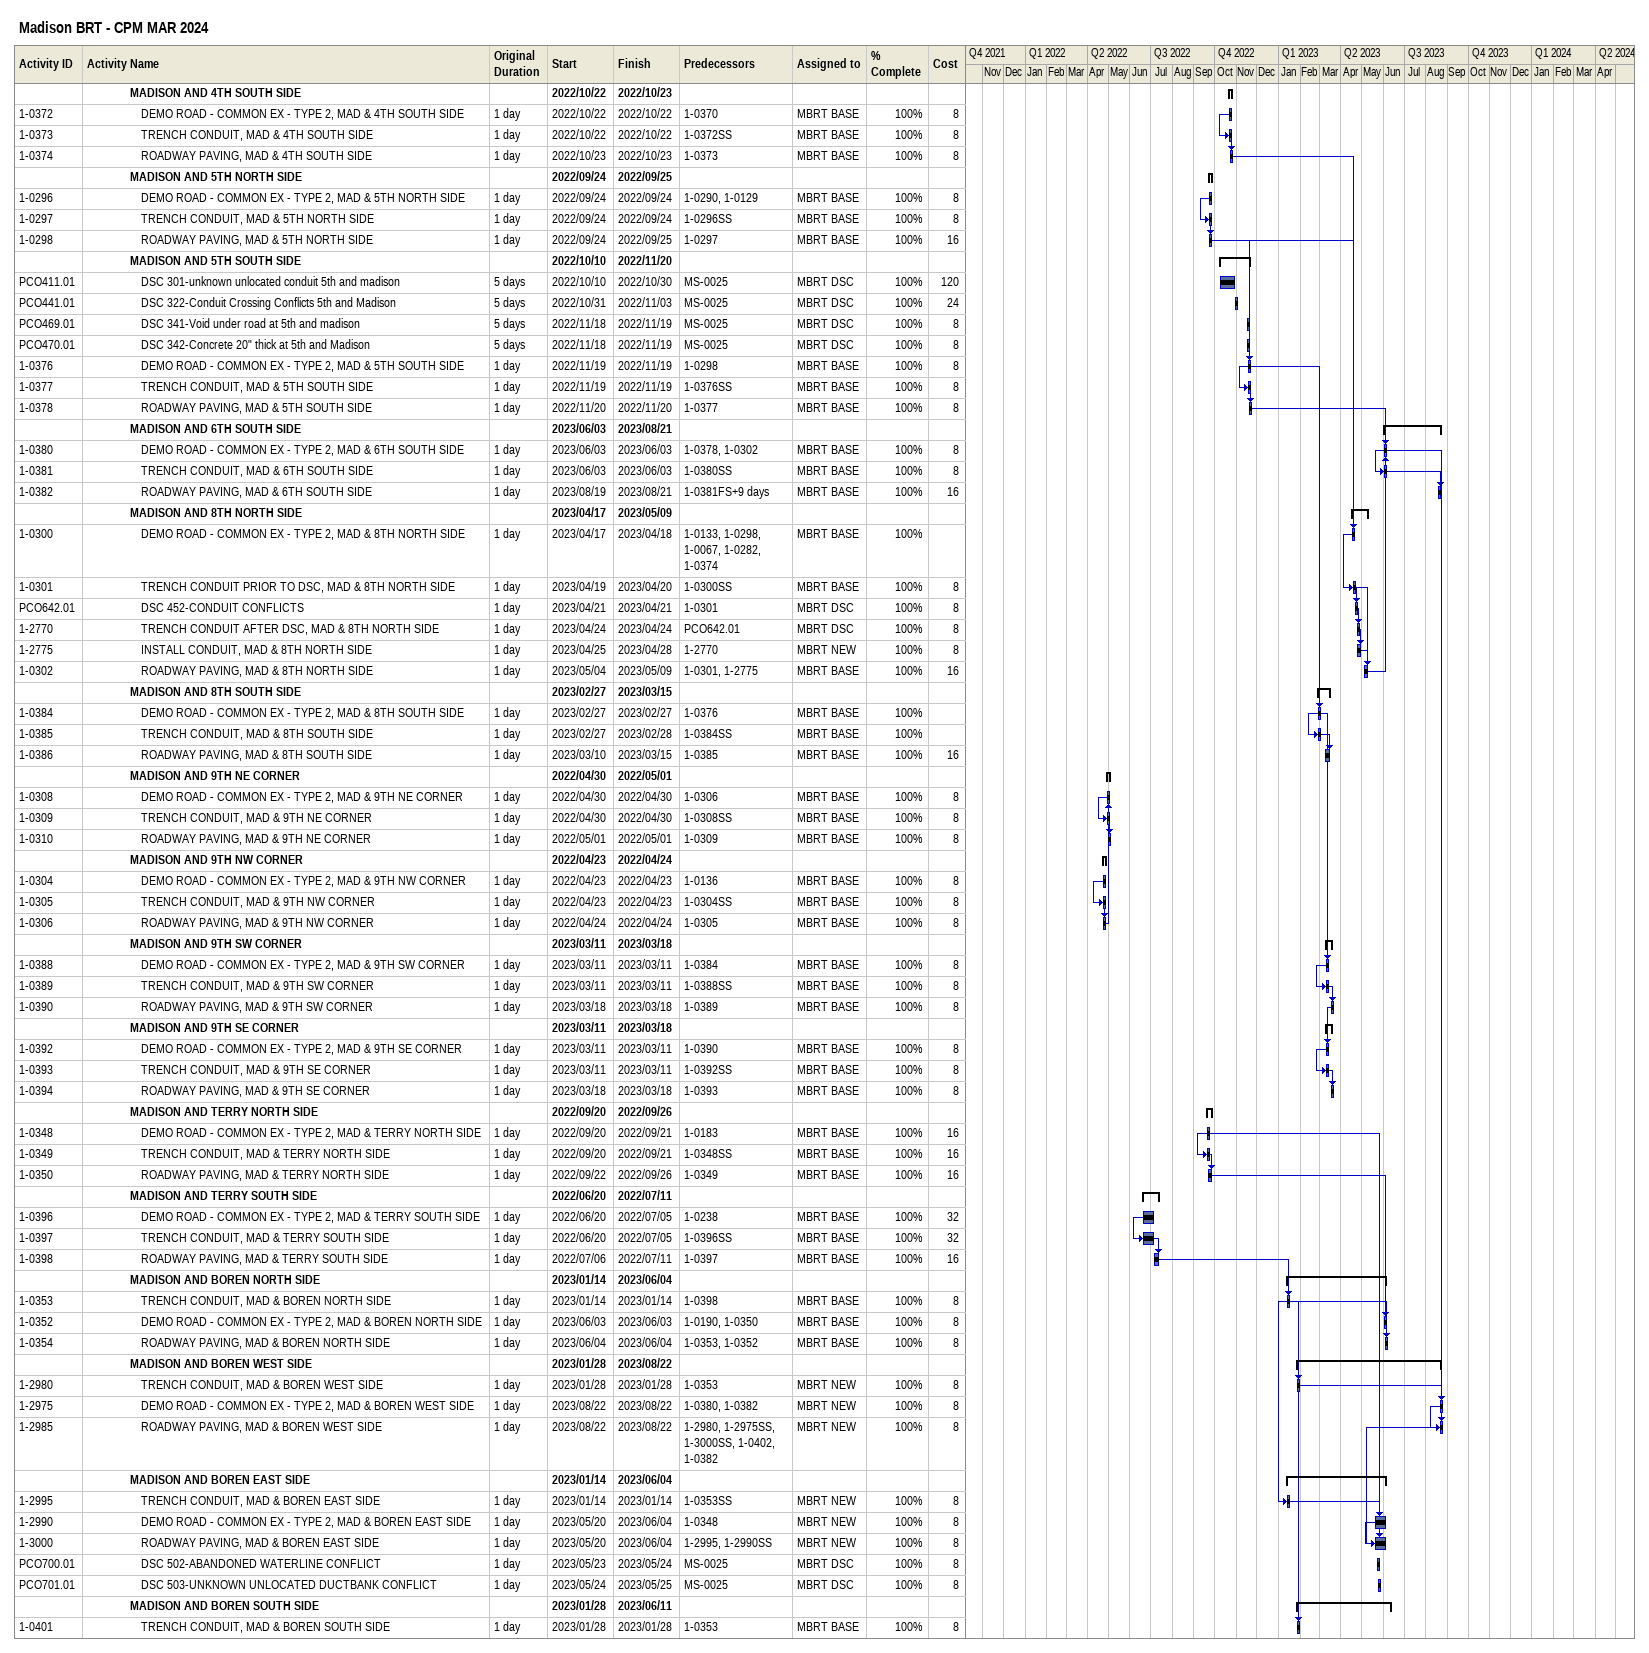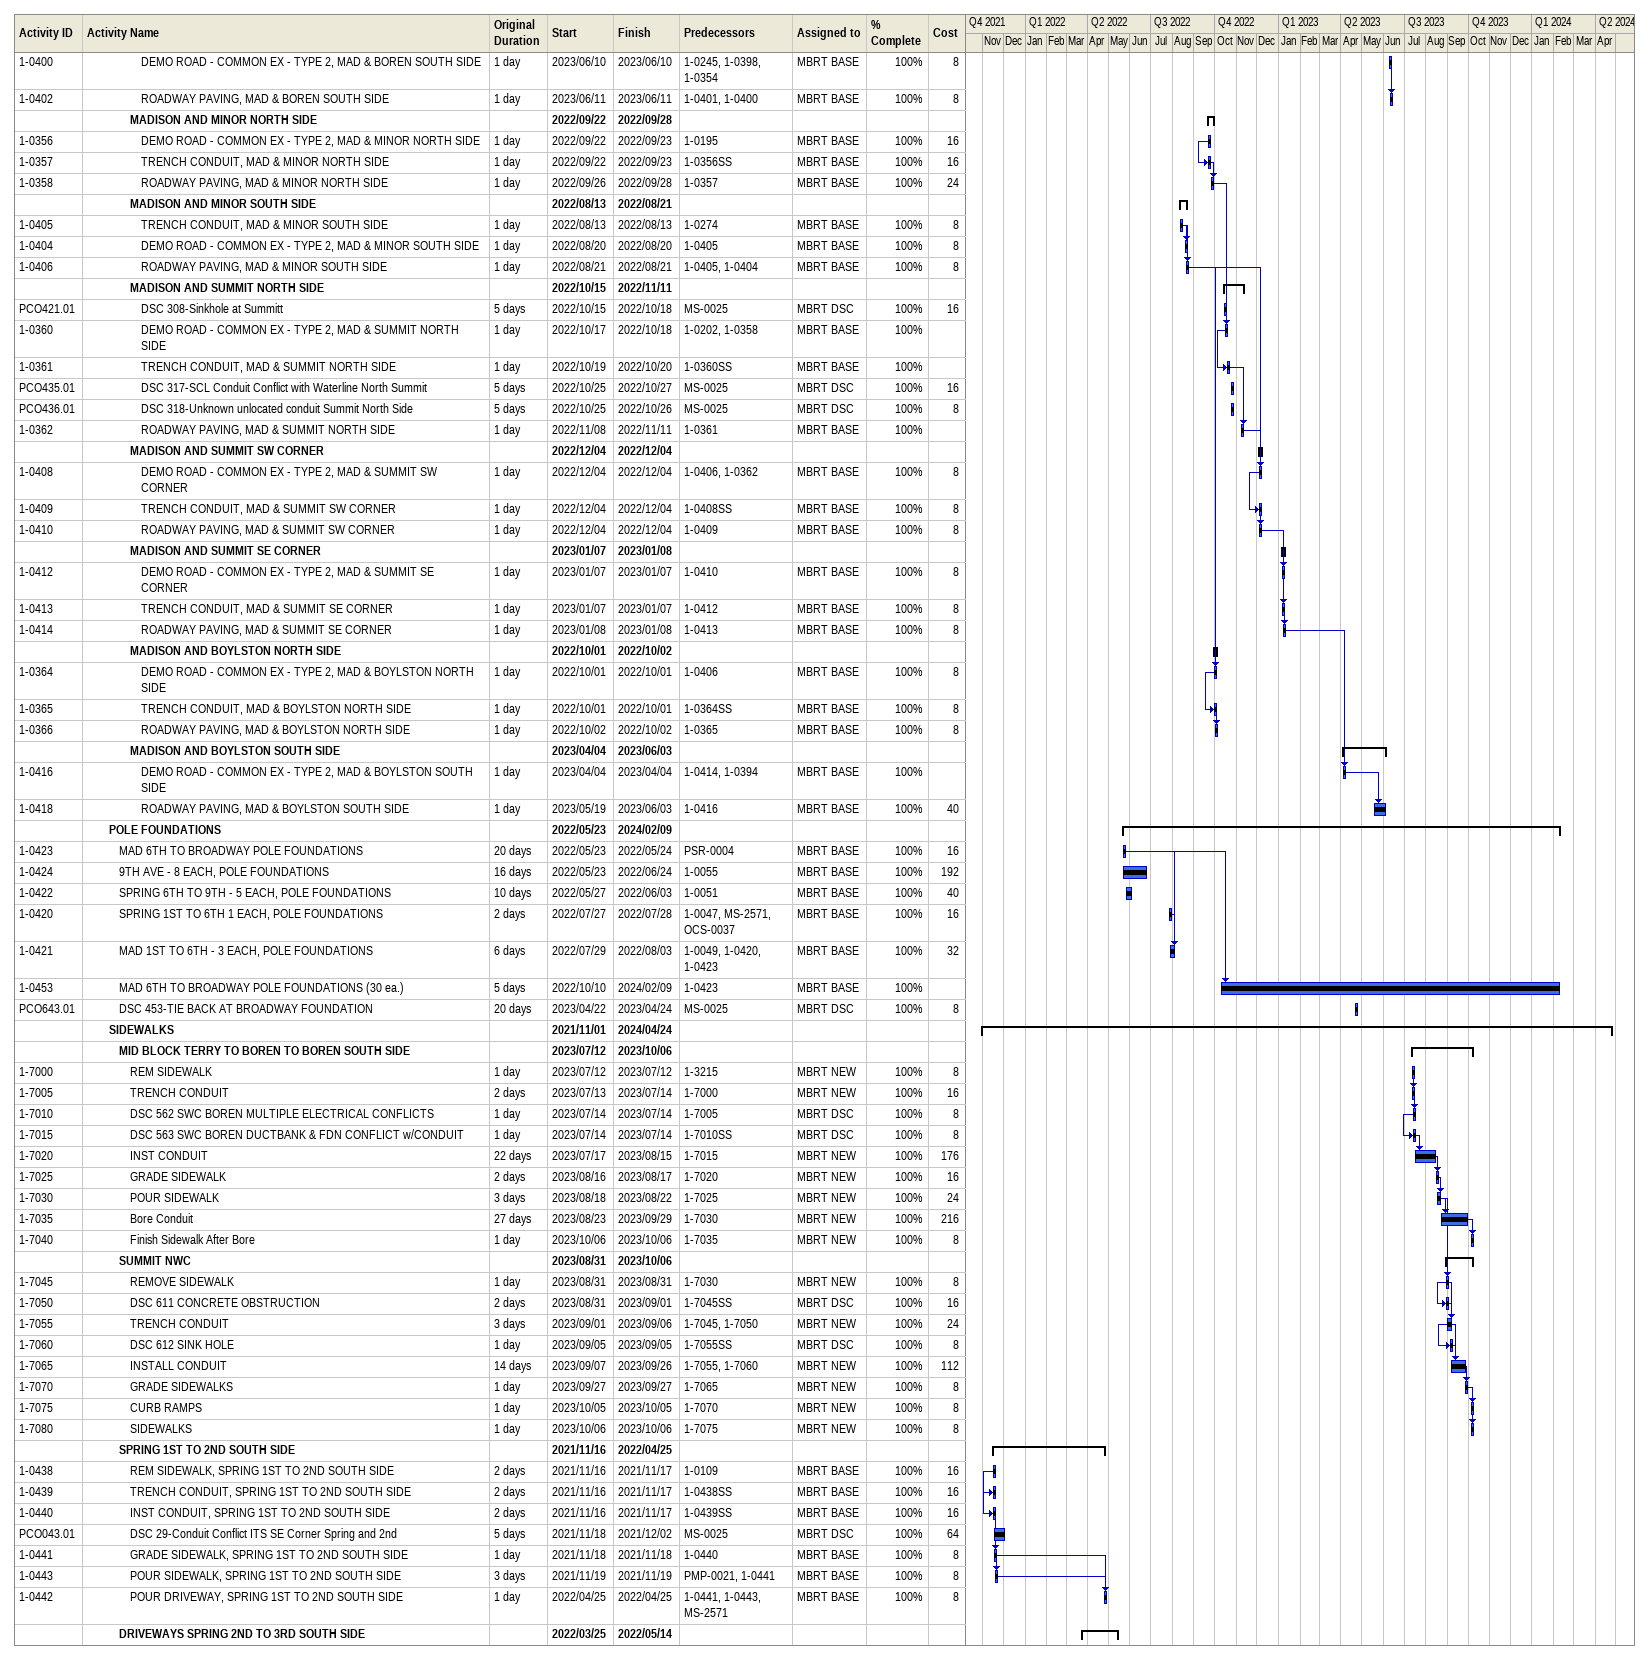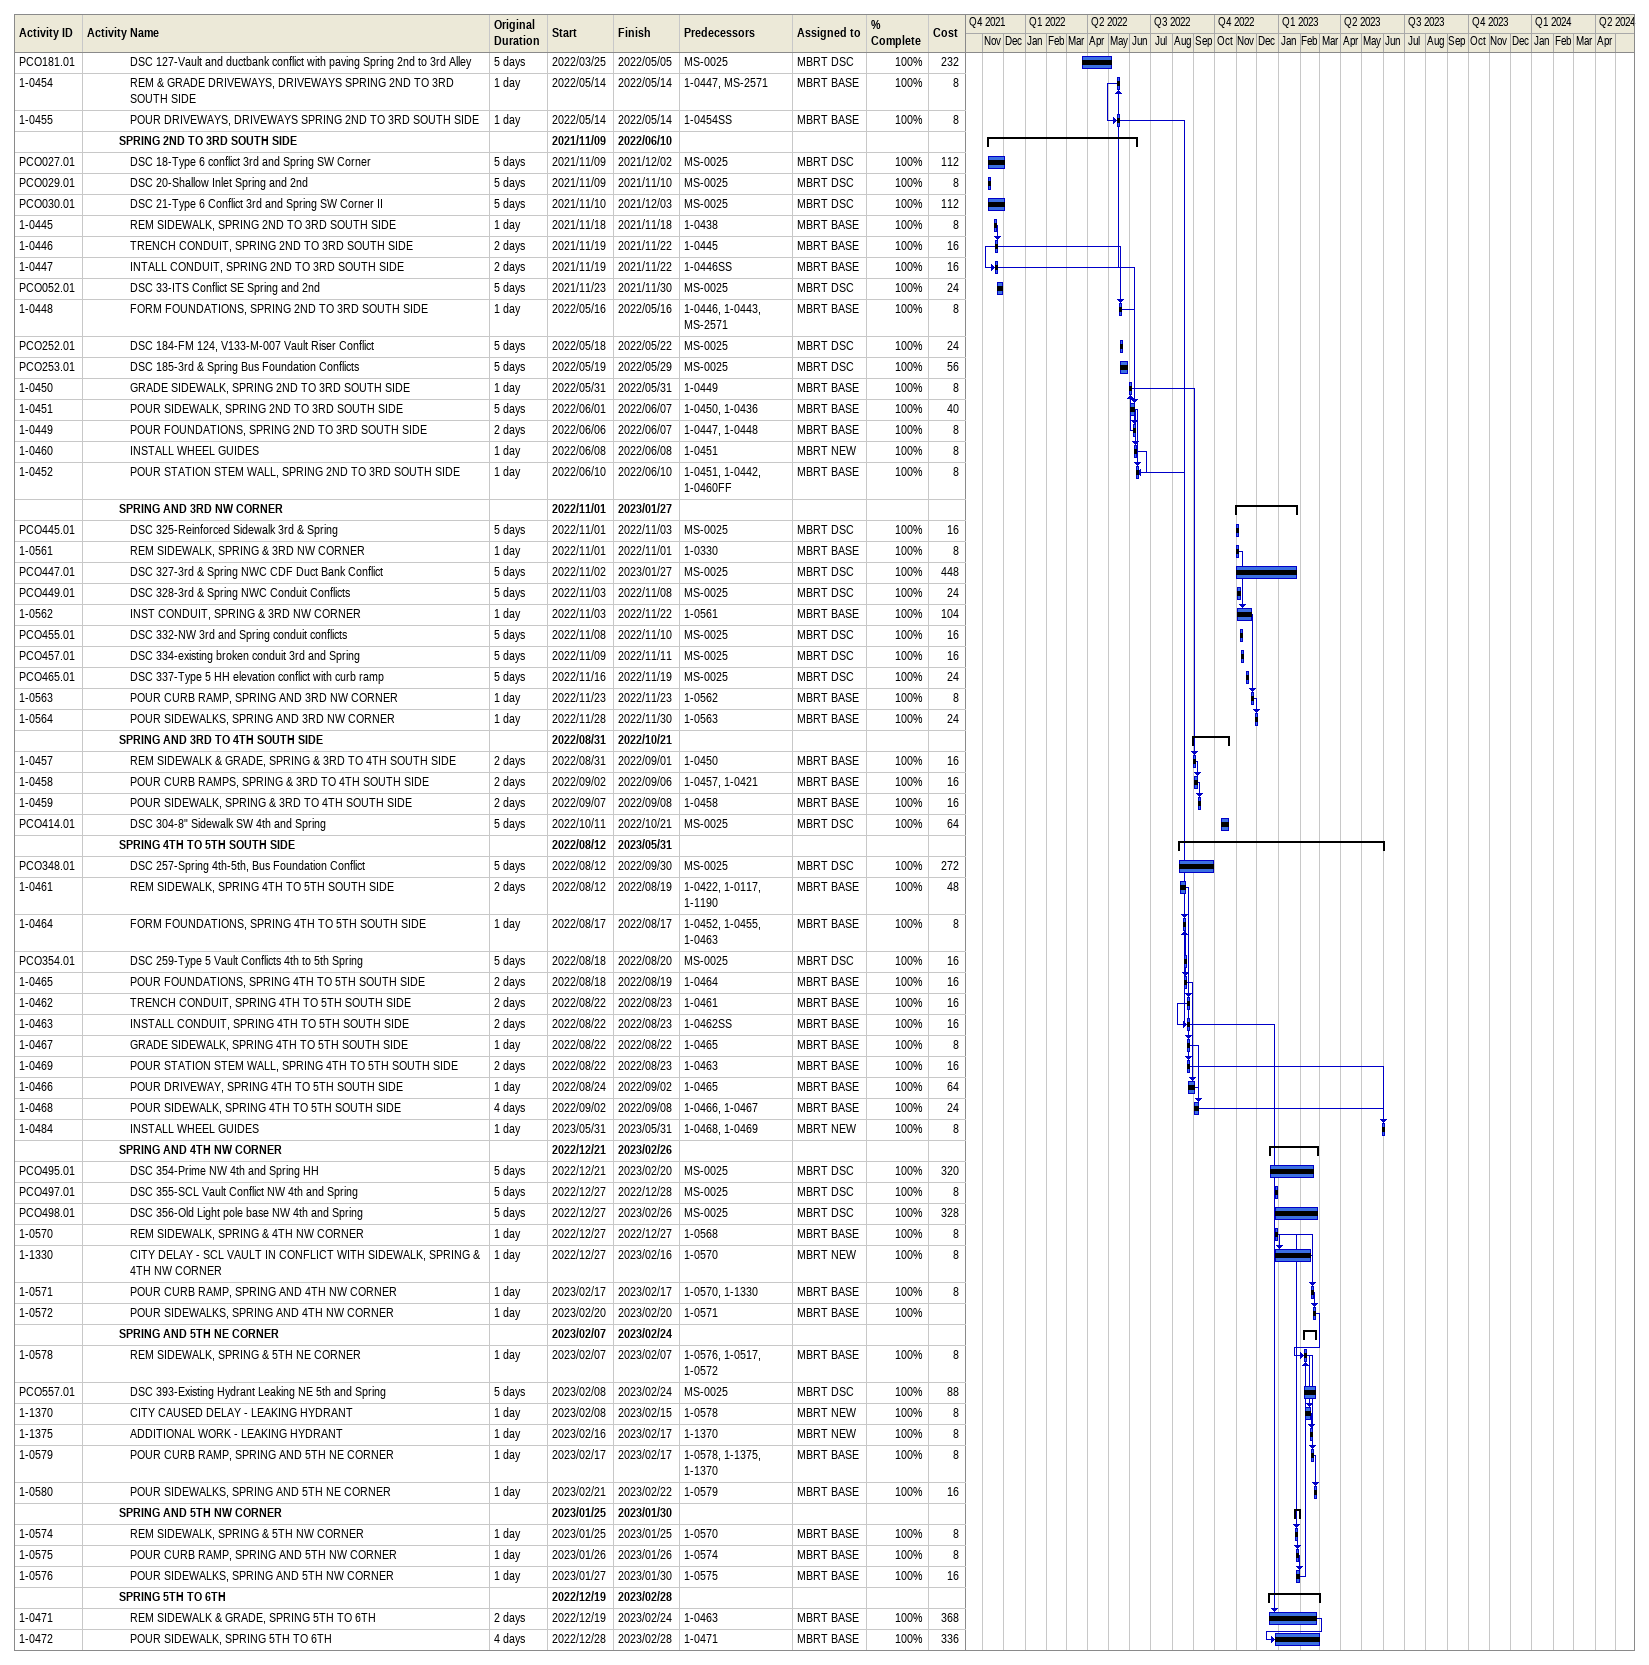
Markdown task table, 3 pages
Madison BRT - CPM MAR 2024

| ID | Level | Task | Original duration | Start | Finish | Predecessors | Resources | % complete | Cost |
|---|---|---|---|---|---|---|---|---|---|
|  | 5 | **MADISON AND 4TH SOUTH SIDE** |  | 2022-10-22 | 2022-10-23 |  |  |  |  |
| 1-0372 | 6 | DEMO ROAD - COMMON EX - TYPE 2, MAD & 4TH SOUTH SIDE | 1d | 2022-10-22 | 2022-10-22 | 1-0370 | MBRT BASE | 100 | 8 |
| 1-0373 | 6 | TRENCH CONDUIT, MAD & 4TH SOUTH SIDE | 1d | 2022-10-22 | 2022-10-22 | 1-0372SS | MBRT BASE | 100 | 8 |
| 1-0374 | 6 | ROADWAY PAVING, MAD & 4TH SOUTH SIDE | 1d | 2022-10-23 | 2022-10-23 | 1-0373 | MBRT BASE | 100 | 8 |
|  | 5 | **MADISON AND 5TH NORTH SIDE** |  | 2022-09-24 | 2022-09-25 |  |  |  |  |
| 1-0296 | 6 | DEMO ROAD - COMMON EX - TYPE 2, MAD & 5TH NORTH SIDE | 1d | 2022-09-24 | 2022-09-24 | 1-0290, 1-0129 | MBRT BASE | 100 | 8 |
| 1-0297 | 6 | TRENCH CONDUIT, MAD & 5TH NORTH SIDE | 1d | 2022-09-24 | 2022-09-24 | 1-0296SS | MBRT BASE | 100 | 8 |
| 1-0298 | 6 | ROADWAY PAVING, MAD & 5TH NORTH SIDE | 1d | 2022-09-24 | 2022-09-25 | 1-0297 | MBRT BASE | 100 | 16 |
|  | 5 | **MADISON AND 5TH SOUTH SIDE** |  | 2022-10-10 | 2022-11-20 |  |  |  |  |
| PCO411.01 | 6 | DSC 301-unknown unlocated conduit 5th and madison | 5d | 2022-10-10 | 2022-10-30 | MS-0025 | MBRT DSC | 100 | 120 |
| PCO441.01 | 6 | DSC 322-Conduit Crossing Conflicts 5th and Madison | 5d | 2022-10-31 | 2022-11-03 | MS-0025 | MBRT DSC | 100 | 24 |
| PCO469.01 | 6 | DSC 341-Void under road at 5th and madison | 5d | 2022-11-18 | 2022-11-19 | MS-0025 | MBRT DSC | 100 | 8 |
| PCO470.01 | 6 | DSC 342-Concrete 20" thick at 5th and Madison | 5d | 2022-11-18 | 2022-11-19 | MS-0025 | MBRT DSC | 100 | 8 |
| 1-0376 | 6 | DEMO ROAD - COMMON EX - TYPE 2, MAD & 5TH SOUTH SIDE | 1d | 2022-11-19 | 2022-11-19 | 1-0298 | MBRT BASE | 100 | 8 |
| 1-0377 | 6 | TRENCH CONDUIT, MAD & 5TH SOUTH SIDE | 1d | 2022-11-19 | 2022-11-19 | 1-0376SS | MBRT BASE | 100 | 8 |
| 1-0378 | 6 | ROADWAY PAVING, MAD & 5TH SOUTH SIDE | 1d | 2022-11-20 | 2022-11-20 | 1-0377 | MBRT BASE | 100 | 8 |
|  | 5 | **MADISON AND 6TH SOUTH SIDE** |  | 2023-06-03 | 2023-08-21 |  |  |  |  |
| 1-0380 | 6 | DEMO ROAD - COMMON EX - TYPE 2, MAD & 6TH SOUTH SIDE | 1d | 2023-06-03 | 2023-06-03 | 1-0378, 1-0302 | MBRT BASE | 100 | 8 |
| 1-0381 | 6 | TRENCH CONDUIT, MAD & 6TH SOUTH SIDE | 1d | 2023-06-03 | 2023-06-03 | 1-0380SS | MBRT BASE | 100 | 8 |
| 1-0382 | 6 | ROADWAY PAVING, MAD & 6TH SOUTH SIDE | 1d | 2023-08-19 | 2023-08-21 | 1-0381FS+9d | MBRT BASE | 100 | 16 |
|  | 5 | **MADISON AND 8TH NORTH SIDE** |  | 2023-04-17 | 2023-05-09 |  |  |  |  |
| 1-0300 | 6 | DEMO ROAD - COMMON EX - TYPE 2, MAD & 8TH NORTH SIDE | 1d | 2023-04-17 | 2023-04-18 | 1-0133, 1-0298, 1-0067, 1-0282, 1-0374 | MBRT BASE | 100 |  |
| 1-0301 | 6 | TRENCH CONDUIT PRIOR TO DSC, MAD & 8TH NORTH SIDE | 1d | 2023-04-19 | 2023-04-20 | 1-0300SS | MBRT BASE | 100 | 8 |
| PCO642.01 | 6 | DSC 452-CONDUIT CONFLICTS | 1d | 2023-04-21 | 2023-04-21 | 1-0301 | MBRT DSC | 100 | 8 |
| 1-2770 | 6 | TRENCH CONDUIT AFTER DSC, MAD & 8TH NORTH SIDE | 1d | 2023-04-24 | 2023-04-24 | PCO642.01 | MBRT DSC | 100 | 8 |
| 1-2775 | 6 | INSTALL CONDUIT, MAD & 8TH NORTH SIDE | 1d | 2023-04-25 | 2023-04-28 | 1-2770 | MBRT NEW | 100 | 8 |
| 1-0302 | 6 | ROADWAY PAVING, MAD & 8TH NORTH SIDE | 1d | 2023-05-04 | 2023-05-09 | 1-0301, 1-2775 | MBRT BASE | 100 | 16 |
|  | 5 | **MADISON AND 8TH SOUTH SIDE** |  | 2023-02-27 | 2023-03-15 |  |  |  |  |
| 1-0384 | 6 | DEMO ROAD - COMMON EX - TYPE 2, MAD & 8TH SOUTH SIDE | 1d | 2023-02-27 | 2023-02-27 | 1-0376 | MBRT BASE | 100 |  |
| 1-0385 | 6 | TRENCH CONDUIT, MAD & 8TH SOUTH SIDE | 1d | 2023-02-27 | 2023-02-28 | 1-0384SS | MBRT BASE | 100 |  |
| 1-0386 | 6 | ROADWAY PAVING, MAD & 8TH SOUTH SIDE | 1d | 2023-03-10 | 2023-03-15 | 1-0385 | MBRT BASE | 100 | 16 |
|  | 5 | **MADISON AND 9TH NE CORNER** |  | 2022-04-30 | 2022-05-01 |  |  |  |  |
| 1-0308 | 6 | DEMO ROAD - COMMON EX - TYPE 2, MAD & 9TH NE CORNER | 1d | 2022-04-30 | 2022-04-30 | 1-0306 | MBRT BASE | 100 | 8 |
| 1-0309 | 6 | TRENCH CONDUIT, MAD & 9TH NE CORNER | 1d | 2022-04-30 | 2022-04-30 | 1-0308SS | MBRT BASE | 100 | 8 |
| 1-0310 | 6 | ROADWAY PAVING, MAD & 9TH NE CORNER | 1d | 2022-05-01 | 2022-05-01 | 1-0309 | MBRT BASE | 100 | 8 |
|  | 5 | **MADISON AND 9TH NW CORNER** |  | 2022-04-23 | 2022-04-24 |  |  |  |  |
| 1-0304 | 6 | DEMO ROAD - COMMON EX - TYPE 2, MAD & 9TH NW CORNER | 1d | 2022-04-23 | 2022-04-23 | 1-0136 | MBRT BASE | 100 | 8 |
| 1-0305 | 6 | TRENCH CONDUIT, MAD & 9TH NW CORNER | 1d | 2022-04-23 | 2022-04-23 | 1-0304SS | MBRT BASE | 100 | 8 |
| 1-0306 | 6 | ROADWAY PAVING, MAD & 9TH NW CORNER | 1d | 2022-04-24 | 2022-04-24 | 1-0305 | MBRT BASE | 100 | 8 |
|  | 5 | **MADISON AND 9TH SW CORNER** |  | 2023-03-11 | 2023-03-18 |  |  |  |  |
| 1-0388 | 6 | DEMO ROAD - COMMON EX - TYPE 2, MAD & 9TH SW CORNER | 1d | 2023-03-11 | 2023-03-11 | 1-0384 | MBRT BASE | 100 | 8 |
| 1-0389 | 6 | TRENCH CONDUIT, MAD & 9TH SW CORNER | 1d | 2023-03-11 | 2023-03-11 | 1-0388SS | MBRT BASE | 100 | 8 |
| 1-0390 | 6 | ROADWAY PAVING, MAD & 9TH SW CORNER | 1d | 2023-03-18 | 2023-03-18 | 1-0389 | MBRT BASE | 100 | 8 |
|  | 5 | **MADISON AND 9TH SE CORNER** |  | 2023-03-11 | 2023-03-18 |  |  |  |  |
| 1-0392 | 6 | DEMO ROAD - COMMON EX - TYPE 2, MAD & 9TH SE CORNER | 1d | 2023-03-11 | 2023-03-11 | 1-0390 | MBRT BASE | 100 | 8 |
| 1-0393 | 6 | TRENCH CONDUIT, MAD & 9TH SE CORNER | 1d | 2023-03-11 | 2023-03-11 | 1-0392SS | MBRT BASE | 100 | 8 |
| 1-0394 | 6 | ROADWAY PAVING, MAD & 9TH SE CORNER | 1d | 2023-03-18 | 2023-03-18 | 1-0393 | MBRT BASE | 100 | 8 |
|  | 5 | **MADISON AND TERRY NORTH SIDE** |  | 2022-09-20 | 2022-09-26 |  |  |  |  |
| 1-0348 | 6 | DEMO ROAD - COMMON EX - TYPE 2, MAD & TERRY NORTH SIDE | 1d | 2022-09-20 | 2022-09-21 | 1-0183 | MBRT BASE | 100 | 16 |
| 1-0349 | 6 | TRENCH CONDUIT, MAD & TERRY NORTH SIDE | 1d | 2022-09-20 | 2022-09-21 | 1-0348SS | MBRT BASE | 100 | 16 |
| 1-0350 | 6 | ROADWAY PAVING, MAD & TERRY NORTH SIDE | 1d | 2022-09-22 | 2022-09-26 | 1-0349 | MBRT BASE | 100 | 16 |
|  | 5 | **MADISON AND TERRY SOUTH SIDE** |  | 2022-06-20 | 2022-07-11 |  |  |  |  |
| 1-0396 | 6 | DEMO ROAD - COMMON EX - TYPE 2, MAD & TERRY SOUTH SIDE | 1d | 2022-06-20 | 2022-07-05 | 1-0238 | MBRT BASE | 100 | 32 |
| 1-0397 | 6 | TRENCH CONDUIT, MAD & TERRY SOUTH SIDE | 1d | 2022-06-20 | 2022-07-05 | 1-0396SS | MBRT BASE | 100 | 32 |
| 1-0398 | 6 | ROADWAY PAVING, MAD & TERRY SOUTH SIDE | 1d | 2022-07-06 | 2022-07-11 | 1-0397 | MBRT BASE | 100 | 16 |
|  | 5 | **MADISON AND BOREN NORTH SIDE** |  | 2023-01-14 | 2023-06-04 |  |  |  |  |
| 1-0353 | 6 | TRENCH CONDUIT, MAD & BOREN NORTH SIDE | 1d | 2023-01-14 | 2023-01-14 | 1-0398 | MBRT BASE | 100 | 8 |
| 1-0352 | 6 | DEMO ROAD - COMMON EX - TYPE 2, MAD & BOREN NORTH SIDE | 1d | 2023-06-03 | 2023-06-03 | 1-0190, 1-0350 | MBRT BASE | 100 | 8 |
| 1-0354 | 6 | ROADWAY PAVING, MAD & BOREN NORTH SIDE | 1d | 2023-06-04 | 2023-06-04 | 1-0353, 1-0352 | MBRT BASE | 100 | 8 |
|  | 5 | **MADISON AND BOREN WEST SIDE** |  | 2023-01-28 | 2023-08-22 |  |  |  |  |
| 1-2980 | 6 | TRENCH CONDUIT, MAD & BOREN WEST SIDE | 1d | 2023-01-28 | 2023-01-28 | 1-0353 | MBRT NEW | 100 | 8 |
| 1-2975 | 6 | DEMO ROAD - COMMON EX - TYPE 2, MAD & BOREN WEST SIDE | 1d | 2023-08-22 | 2023-08-22 | 1-0380, 1-0382 | MBRT NEW | 100 | 8 |
| 1-2985 | 6 | ROADWAY PAVING, MAD & BOREN WEST SIDE | 1d | 2023-08-22 | 2023-08-22 | 1-2980, 1-2975SS, 1-3000SS, 1-0402, 1-0382 | MBRT NEW | 100 | 8 |
|  | 5 | **MADISON AND BOREN EAST SIDE** |  | 2023-01-14 | 2023-06-04 |  |  |  |  |
| 1-2995 | 6 | TRENCH CONDUIT, MAD & BOREN EAST SIDE | 1d | 2023-01-14 | 2023-01-14 | 1-0353SS | MBRT NEW | 100 | 8 |
| 1-2990 | 6 | DEMO ROAD - COMMON EX - TYPE 2, MAD & BOREN EAST SIDE | 1d | 2023-05-20 | 2023-06-04 | 1-0348 | MBRT NEW | 100 | 8 |
| 1-3000 | 6 | ROADWAY PAVING, MAD & BOREN EAST SIDE | 1d | 2023-05-20 | 2023-06-04 | 1-2995, 1-2990SS | MBRT NEW | 100 | 8 |
| PCO700.01 | 6 | DSC 502-ABANDONED WATERLINE CONFLICT | 1d | 2023-05-23 | 2023-05-24 | MS-0025 | MBRT DSC | 100 | 8 |
| PCO701.01 | 6 | DSC 503-UNKNOWN UNLOCATED DUCTBANK CONFLICT | 1d | 2023-05-24 | 2023-05-25 | MS-0025 | MBRT DSC | 100 | 8 |
|  | 5 | **MADISON AND BOREN SOUTH SIDE** |  | 2023-01-28 | 2023-06-11 |  |  |  |  |
| 1-0401 | 6 | TRENCH CONDUIT, MAD & BOREN SOUTH SIDE | 1d | 2023-01-28 | 2023-01-28 | 1-0353 | MBRT BASE | 100 | 8 |
| 1-0400 | 6 | DEMO ROAD - COMMON EX - TYPE 2, MAD & BOREN SOUTH SIDE | 1d | 2023-06-10 | 2023-06-10 | 1-0245, 1-0398, 1-0354 | MBRT BASE | 100 | 8 |
| 1-0402 | 6 | ROADWAY PAVING, MAD & BOREN SOUTH SIDE | 1d | 2023-06-11 | 2023-06-11 | 1-0401, 1-0400 | MBRT BASE | 100 | 8 |
|  | 5 | **MADISON AND MINOR NORTH SIDE** |  | 2022-09-22 | 2022-09-28 |  |  |  |  |
| 1-0356 | 6 | DEMO ROAD - COMMON EX - TYPE 2, MAD & MINOR NORTH SIDE | 1d | 2022-09-22 | 2022-09-23 | 1-0195 | MBRT BASE | 100 | 16 |
| 1-0357 | 6 | TRENCH CONDUIT, MAD & MINOR NORTH SIDE | 1d | 2022-09-22 | 2022-09-23 | 1-0356SS | MBRT BASE | 100 | 16 |
| 1-0358 | 6 | ROADWAY PAVING, MAD & MINOR NORTH SIDE | 1d | 2022-09-26 | 2022-09-28 | 1-0357 | MBRT BASE | 100 | 24 |
|  | 5 | **MADISON AND MINOR SOUTH SIDE** |  | 2022-08-13 | 2022-08-21 |  |  |  |  |
| 1-0405 | 6 | TRENCH CONDUIT, MAD & MINOR SOUTH SIDE | 1d | 2022-08-13 | 2022-08-13 | 1-0274 | MBRT BASE | 100 | 8 |
| 1-0404 | 6 | DEMO ROAD - COMMON EX - TYPE 2, MAD & MINOR SOUTH SIDE | 1d | 2022-08-20 | 2022-08-20 | 1-0405 | MBRT BASE | 100 | 8 |
| 1-0406 | 6 | ROADWAY PAVING, MAD & MINOR SOUTH SIDE | 1d | 2022-08-21 | 2022-08-21 | 1-0405, 1-0404 | MBRT BASE | 100 | 8 |
|  | 5 | **MADISON AND SUMMIT NORTH SIDE** |  | 2022-10-15 | 2022-11-11 |  |  |  |  |
| PCO421.01 | 6 | DSC 308-Sinkhole at Summitt | 5d | 2022-10-15 | 2022-10-18 | MS-0025 | MBRT DSC | 100 | 16 |
| 1-0360 | 6 | DEMO ROAD - COMMON EX - TYPE 2, MAD & SUMMIT NORTH SIDE | 1d | 2022-10-17 | 2022-10-18 | 1-0202, 1-0358 | MBRT BASE | 100 |  |
| 1-0361 | 6 | TRENCH CONDUIT, MAD & SUMMIT NORTH SIDE | 1d | 2022-10-19 | 2022-10-20 | 1-0360SS | MBRT BASE | 100 |  |
| PCO435.01 | 6 | DSC 317-SCL Conduit Conflict with Waterline North Summit | 5d | 2022-10-25 | 2022-10-27 | MS-0025 | MBRT DSC | 100 | 16 |
| PCO436.01 | 6 | DSC 318-Unknown unlocated conduit Summit North Side | 5d | 2022-10-25 | 2022-10-26 | MS-0025 | MBRT DSC | 100 | 8 |
| 1-0362 | 6 | ROADWAY PAVING, MAD & SUMMIT NORTH SIDE | 1d | 2022-11-08 | 2022-11-11 | 1-0361 | MBRT BASE | 100 |  |
|  | 5 | **MADISON AND SUMMIT SW CORNER** |  | 2022-12-04 | 2022-12-04 |  |  |  |  |
| 1-0408 | 6 | DEMO ROAD - COMMON EX - TYPE 2, MAD & SUMMIT SW CORNER | 1d | 2022-12-04 | 2022-12-04 | 1-0406, 1-0362 | MBRT BASE | 100 | 8 |
| 1-0409 | 6 | TRENCH CONDUIT, MAD & SUMMIT SW CORNER | 1d | 2022-12-04 | 2022-12-04 | 1-0408SS | MBRT BASE | 100 | 8 |
| 1-0410 | 6 | ROADWAY PAVING, MAD & SUMMIT SW CORNER | 1d | 2022-12-04 | 2022-12-04 | 1-0409 | MBRT BASE | 100 | 8 |
|  | 5 | **MADISON AND SUMMIT SE CORNER** |  | 2023-01-07 | 2023-01-08 |  |  |  |  |
| 1-0412 | 6 | DEMO ROAD - COMMON EX - TYPE 2, MAD & SUMMIT SE CORNER | 1d | 2023-01-07 | 2023-01-07 | 1-0410 | MBRT BASE | 100 | 8 |
| 1-0413 | 6 | TRENCH CONDUIT, MAD & SUMMIT SE CORNER | 1d | 2023-01-07 | 2023-01-07 | 1-0412 | MBRT BASE | 100 | 8 |
| 1-0414 | 6 | ROADWAY PAVING, MAD & SUMMIT SE CORNER | 1d | 2023-01-08 | 2023-01-08 | 1-0413 | MBRT BASE | 100 | 8 |
|  | 5 | **MADISON AND BOYLSTON NORTH SIDE** |  | 2022-10-01 | 2022-10-02 |  |  |  |  |
| 1-0364 | 6 | DEMO ROAD - COMMON EX - TYPE 2, MAD & BOYLSTON NORTH SIDE | 1d | 2022-10-01 | 2022-10-01 | 1-0406 | MBRT BASE | 100 | 8 |
| 1-0365 | 6 | TRENCH CONDUIT, MAD & BOYLSTON NORTH SIDE | 1d | 2022-10-01 | 2022-10-01 | 1-0364SS | MBRT BASE | 100 | 8 |
| 1-0366 | 6 | ROADWAY PAVING, MAD & BOYLSTON NORTH SIDE | 1d | 2022-10-02 | 2022-10-02 | 1-0365 | MBRT BASE | 100 | 8 |
|  | 5 | **MADISON AND BOYLSTON SOUTH SIDE** |  | 2023-04-04 | 2023-06-03 |  |  |  |  |
| 1-0416 | 6 | DEMO ROAD - COMMON EX - TYPE 2, MAD & BOYLSTON SOUTH SIDE | 1d | 2023-04-04 | 2023-04-04 | 1-0414, 1-0394 | MBRT BASE | 100 |  |
| 1-0418 | 6 | ROADWAY PAVING, MAD & BOYLSTON SOUTH SIDE | 1d | 2023-05-19 | 2023-06-03 | 1-0416 | MBRT BASE | 100 | 40 |
|  | 3 | **POLE FOUNDATIONS** |  | 2022-05-23 | 2024-02-09 |  |  |  |  |
| 1-0423 | 4 | MAD 6TH TO BROADWAY POLE FOUNDATIONS | 20d | 2022-05-23 | 2022-05-24 | PSR-0004 | MBRT BASE | 100 | 16 |
| 1-0424 | 4 | 9TH AVE - 8 EACH, POLE FOUNDATIONS | 16d | 2022-05-23 | 2022-06-24 | 1-0055 | MBRT BASE | 100 | 192 |
| 1-0422 | 4 | SPRING 6TH TO 9TH - 5 EACH, POLE FOUNDATIONS | 10d | 2022-05-27 | 2022-06-03 | 1-0051 | MBRT BASE | 100 | 40 |
| 1-0420 | 4 | SPRING 1ST TO 6TH 1 EACH, POLE FOUNDATIONS | 2d | 2022-07-27 | 2022-07-28 | 1-0047, MS-2571, OCS-0037 | MBRT BASE | 100 | 16 |
| 1-0421 | 4 | MAD 1ST TO 6TH - 3 EACH, POLE FOUNDATIONS | 6d | 2022-07-29 | 2022-08-03 | 1-0049, 1-0420, 1-0423 | MBRT BASE | 100 | 32 |
| 1-0453 | 4 | MAD 6TH TO BROADWAY POLE FOUNDATIONS (30 ea.) | 5d | 2022-10-10 | 2024-02-09 | 1-0423 | MBRT BASE | 100 |  |
| PCO643.01 | 4 | DSC 453-TIE BACK AT BROADWAY FOUNDATION | 20d | 2023-04-22 | 2023-04-24 | MS-0025 | MBRT DSC | 100 | 8 |
|  | 3 | **SIDEWALKS** |  | 2021-11-01 | 2024-04-24 |  |  |  |  |
|  | 4 | **MID BLOCK TERRY TO BOREN TO BOREN SOUTH SIDE** |  | 2023-07-12 | 2023-10-06 |  |  |  |  |
| 1-7000 | 5 | REM SIDEWALK | 1d | 2023-07-12 | 2023-07-12 | 1-3215 | MBRT NEW | 100 | 8 |
| 1-7005 | 5 | TRENCH CONDUIT | 2d | 2023-07-13 | 2023-07-14 | 1-7000 | MBRT NEW | 100 | 16 |
| 1-7010 | 5 | DSC 562 SWC BOREN MULTIPLE ELECTRICAL CONFLICTS | 1d | 2023-07-14 | 2023-07-14 | 1-7005 | MBRT DSC | 100 | 8 |
| 1-7015 | 5 | DSC 563 SWC BOREN DUCTBANK & FDN CONFLICT w/CONDUIT | 1d | 2023-07-14 | 2023-07-14 | 1-7010SS | MBRT DSC | 100 | 8 |
| 1-7020 | 5 | INST CONDUIT | 22d | 2023-07-17 | 2023-08-15 | 1-7015 | MBRT NEW | 100 | 176 |
| 1-7025 | 5 | GRADE SIDEWALK | 2d | 2023-08-16 | 2023-08-17 | 1-7020 | MBRT NEW | 100 | 16 |
| 1-7030 | 5 | POUR SIDEWALK | 3d | 2023-08-18 | 2023-08-22 | 1-7025 | MBRT NEW | 100 | 24 |
| 1-7035 | 5 | Bore Conduit | 27d | 2023-08-23 | 2023-09-29 | 1-7030 | MBRT NEW | 100 | 216 |
| 1-7040 | 5 | Finish Sidewalk After Bore | 1d | 2023-10-06 | 2023-10-06 | 1-7035 | MBRT NEW | 100 | 8 |
|  | 4 | **SUMMIT NWC** |  | 2023-08-31 | 2023-10-06 |  |  |  |  |
| 1-7045 | 5 | REMOVE SIDEWALK | 1d | 2023-08-31 | 2023-08-31 | 1-7030 | MBRT NEW | 100 | 8 |
| 1-7050 | 5 | DSC 611 CONCRETE OBSTRUCTION | 2d | 2023-08-31 | 2023-09-01 | 1-7045SS | MBRT DSC | 100 | 16 |
| 1-7055 | 5 | TRENCH CONDUIT | 3d | 2023-09-01 | 2023-09-06 | 1-7045, 1-7050 | MBRT NEW | 100 | 24 |
| 1-7060 | 5 | DSC 612 SINK HOLE | 1d | 2023-09-05 | 2023-09-05 | 1-7055SS | MBRT DSC | 100 | 8 |
| 1-7065 | 5 | INSTALL CONDUIT | 14d | 2023-09-07 | 2023-09-26 | 1-7055, 1-7060 | MBRT NEW | 100 | 112 |
| 1-7070 | 5 | GRADE SIDEWALKS | 1d | 2023-09-27 | 2023-09-27 | 1-7065 | MBRT NEW | 100 | 8 |
| 1-7075 | 5 | CURB RAMPS | 1d | 2023-10-05 | 2023-10-05 | 1-7070 | MBRT NEW | 100 | 8 |
| 1-7080 | 5 | SIDEWALKS | 1d | 2023-10-06 | 2023-10-06 | 1-7075 | MBRT NEW | 100 | 8 |
|  | 4 | **SPRING 1ST TO 2ND SOUTH SIDE** |  | 2021-11-16 | 2022-04-25 |  |  |  |  |
| 1-0438 | 5 | REM SIDEWALK, SPRING 1ST TO 2ND SOUTH SIDE | 2d | 2021-11-16 | 2021-11-17 | 1-0109 | MBRT BASE | 100 | 16 |
| 1-0439 | 5 | TRENCH CONDUIT, SPRING 1ST TO 2ND SOUTH SIDE | 2d | 2021-11-16 | 2021-11-17 | 1-0438SS | MBRT BASE | 100 | 16 |
| 1-0440 | 5 | INST CONDUIT, SPRING 1ST TO 2ND SOUTH SIDE | 2d | 2021-11-16 | 2021-11-17 | 1-0439SS | MBRT BASE | 100 | 16 |
| PCO043.01 | 5 | DSC 29-Conduit Conflict ITS SE Corner Spring and 2nd | 5d | 2021-11-18 | 2021-12-02 | MS-0025 | MBRT DSC | 100 | 64 |
| 1-0441 | 5 | GRADE SIDEWALK, SPRING 1ST TO 2ND SOUTH SIDE | 1d | 2021-11-18 | 2021-11-18 | 1-0440 | MBRT BASE | 100 | 8 |
| 1-0443 | 5 | POUR SIDEWALK, SPRING 1ST TO 2ND SOUTH SIDE | 3d | 2021-11-19 | 2021-11-19 | PMP-0021, 1-0441 | MBRT BASE | 100 | 8 |
| 1-0442 | 5 | POUR DRIVEWAY, SPRING 1ST TO 2ND SOUTH SIDE | 1d | 2022-04-25 | 2022-04-25 | 1-0441, 1-0443, MS-2571 | MBRT BASE | 100 | 8 |
|  | 4 | **DRIVEWAYS SPRING 2ND TO 3RD SOUTH SIDE** |  | 2022-03-25 | 2022-05-14 |  |  |  |  |
| PCO181.01 | 5 | DSC 127-Vault and ductbank conflict with paving Spring 2nd to 3rd Alley | 5d | 2022-03-25 | 2022-05-05 | MS-0025 | MBRT DSC | 100 | 232 |
| 1-0454 | 5 | REM & GRADE DRIVEWAYS, DRIVEWAYS SPRING 2ND TO 3RD SOUTH SIDE | 1d | 2022-05-14 | 2022-05-14 | 1-0447, MS-2571 | MBRT BASE | 100 | 8 |
| 1-0455 | 5 | POUR DRIVEWAYS, DRIVEWAYS SPRING 2ND TO 3RD SOUTH SIDE | 1d | 2022-05-14 | 2022-05-14 | 1-0454SS | MBRT BASE | 100 | 8 |
|  | 4 | **SPRING 2ND TO 3RD SOUTH SIDE** |  | 2021-11-09 | 2022-06-10 |  |  |  |  |
| PCO027.01 | 5 | DSC 18-Type 6 conflict 3rd and Spring SW Corner | 5d | 2021-11-09 | 2021-12-02 | MS-0025 | MBRT DSC | 100 | 112 |
| PCO029.01 | 5 | DSC 20-Shallow Inlet Spring and 2nd | 5d | 2021-11-09 | 2021-11-10 | MS-0025 | MBRT DSC | 100 | 8 |
| PCO030.01 | 5 | DSC 21-Type 6 Conflict 3rd and Spring SW Corner II | 5d | 2021-11-10 | 2021-12-03 | MS-0025 | MBRT DSC | 100 | 112 |
| 1-0445 | 5 | REM SIDEWALK, SPRING 2ND TO 3RD SOUTH SIDE | 1d | 2021-11-18 | 2021-11-18 | 1-0438 | MBRT BASE | 100 | 8 |
| 1-0446 | 5 | TRENCH CONDUIT, SPRING 2ND TO 3RD SOUTH SIDE | 2d | 2021-11-19 | 2021-11-22 | 1-0445 | MBRT BASE | 100 | 16 |
| 1-0447 | 5 | INTALL CONDUIT, SPRING 2ND TO 3RD SOUTH SIDE | 2d | 2021-11-19 | 2021-11-22 | 1-0446SS | MBRT BASE | 100 | 16 |
| PCO052.01 | 5 | DSC 33-ITS Conflict SE Spring and 2nd | 5d | 2021-11-23 | 2021-11-30 | MS-0025 | MBRT DSC | 100 | 24 |
| 1-0448 | 5 | FORM FOUNDATIONS, SPRING 2ND TO 3RD SOUTH SIDE | 1d | 2022-05-16 | 2022-05-16 | 1-0446, 1-0443, MS-2571 | MBRT BASE | 100 | 8 |
| PCO252.01 | 5 | DSC 184-FM 124, V133-M-007 Vault Riser Conflict | 5d | 2022-05-18 | 2022-05-22 | MS-0025 | MBRT DSC | 100 | 24 |
| PCO253.01 | 5 | DSC 185-3rd & Spring Bus Foundation Conflicts | 5d | 2022-05-19 | 2022-05-29 | MS-0025 | MBRT DSC | 100 | 56 |
| 1-0450 | 5 | GRADE SIDEWALK, SPRING 2ND TO 3RD SOUTH SIDE | 1d | 2022-05-31 | 2022-05-31 | 1-0449 | MBRT BASE | 100 | 8 |
| 1-0451 | 5 | POUR SIDEWALK, SPRING 2ND TO 3RD SOUTH SIDE | 5d | 2022-06-01 | 2022-06-07 | 1-0450, 1-0436 | MBRT BASE | 100 | 40 |
| 1-0449 | 5 | POUR FOUNDATIONS, SPRING 2ND TO 3RD SOUTH SIDE | 2d | 2022-06-06 | 2022-06-07 | 1-0447, 1-0448 | MBRT BASE | 100 | 8 |
| 1-0460 | 5 | INSTALL WHEEL GUIDES | 1d | 2022-06-08 | 2022-06-08 | 1-0451 | MBRT NEW | 100 | 8 |
| 1-0452 | 5 | POUR STATION STEM WALL, SPRING 2ND TO 3RD SOUTH SIDE | 1d | 2022-06-10 | 2022-06-10 | 1-0451, 1-0442, 1-0460FF | MBRT BASE | 100 | 8 |
|  | 4 | **SPRING AND 3RD NW CORNER** |  | 2022-11-01 | 2023-01-27 |  |  |  |  |
| PCO445.01 | 5 | DSC 325-Reinforced Sidewalk 3rd & Spring | 5d | 2022-11-01 | 2022-11-03 | MS-0025 | MBRT DSC | 100 | 16 |
| 1-0561 | 5 | REM SIDEWALK, SPRING & 3RD NW CORNER | 1d | 2022-11-01 | 2022-11-01 | 1-0330 | MBRT BASE | 100 | 8 |
| PCO447.01 | 5 | DSC 327-3rd & Spring NWC CDF Duct Bank Conflict | 5d | 2022-11-02 | 2023-01-27 | MS-0025 | MBRT DSC | 100 | 448 |
| PCO449.01 | 5 | DSC 328-3rd & Spring NWC Conduit Conflicts | 5d | 2022-11-03 | 2022-11-08 | MS-0025 | MBRT DSC | 100 | 24 |
| 1-0562 | 5 | INST CONDUIT, SPRING & 3RD NW CORNER | 1d | 2022-11-03 | 2022-11-22 | 1-0561 | MBRT BASE | 100 | 104 |
| PCO455.01 | 5 | DSC 332-NW 3rd and Spring conduit conflicts | 5d | 2022-11-08 | 2022-11-10 | MS-0025 | MBRT DSC | 100 | 16 |
| PCO457.01 | 5 | DSC 334-existing broken conduit 3rd and Spring | 5d | 2022-11-09 | 2022-11-11 | MS-0025 | MBRT DSC | 100 | 16 |
| PCO465.01 | 5 | DSC 337-Type 5 HH elevation conflict with curb ramp | 5d | 2022-11-16 | 2022-11-19 | MS-0025 | MBRT DSC | 100 | 24 |
| 1-0563 | 5 | POUR CURB RAMP, SPRING AND 3RD NW CORNER | 1d | 2022-11-23 | 2022-11-23 | 1-0562 | MBRT BASE | 100 | 8 |
| 1-0564 | 5 | POUR SIDEWALKS, SPRING AND 3RD NW CORNER | 1d | 2022-11-28 | 2022-11-30 | 1-0563 | MBRT BASE | 100 | 24 |
|  | 4 | **SPRING AND 3RD TO 4TH SOUTH SIDE** |  | 2022-08-31 | 2022-10-21 |  |  |  |  |
| 1-0457 | 5 | REM SIDEWALK & GRADE, SPRING & 3RD TO 4TH SOUTH SIDE | 2d | 2022-08-31 | 2022-09-01 | 1-0450 | MBRT BASE | 100 | 16 |
| 1-0458 | 5 | POUR CURB RAMPS, SPRING & 3RD TO 4TH SOUTH SIDE | 2d | 2022-09-02 | 2022-09-06 | 1-0457, 1-0421 | MBRT BASE | 100 | 16 |
| 1-0459 | 5 | POUR SIDEWALK, SPRING & 3RD TO 4TH SOUTH SIDE | 2d | 2022-09-07 | 2022-09-08 | 1-0458 | MBRT BASE | 100 | 16 |
| PCO414.01 | 5 | DSC 304-8" Sidewalk SW 4th and Spring | 5d | 2022-10-11 | 2022-10-21 | MS-0025 | MBRT DSC | 100 | 64 |
|  | 4 | **SPRING 4TH TO 5TH SOUTH SIDE** |  | 2022-08-12 | 2023-05-31 |  |  |  |  |
| PCO348.01 | 5 | DSC 257-Spring 4th-5th, Bus Foundation Conflict | 5d | 2022-08-12 | 2022-09-30 | MS-0025 | MBRT DSC | 100 | 272 |
| 1-0461 | 5 | REM SIDEWALK, SPRING 4TH TO 5TH SOUTH SIDE | 2d | 2022-08-12 | 2022-08-19 | 1-0422, 1-0117, 1-1190 | MBRT BASE | 100 | 48 |
| 1-0464 | 5 | FORM FOUNDATIONS, SPRING 4TH TO 5TH SOUTH SIDE | 1d | 2022-08-17 | 2022-08-17 | 1-0452, 1-0455, 1-0463 | MBRT BASE | 100 | 8 |
| PCO354.01 | 5 | DSC 259-Type 5 Vault Conflicts 4th to 5th Spring | 5d | 2022-08-18 | 2022-08-20 | MS-0025 | MBRT DSC | 100 | 16 |
| 1-0465 | 5 | POUR FOUNDATIONS, SPRING 4TH TO 5TH SOUTH SIDE | 2d | 2022-08-18 | 2022-08-19 | 1-0464 | MBRT BASE | 100 | 16 |
| 1-0462 | 5 | TRENCH CONDUIT, SPRING 4TH TO 5TH SOUTH SIDE | 2d | 2022-08-22 | 2022-08-23 | 1-0461 | MBRT BASE | 100 | 16 |
| 1-0463 | 5 | INSTALL CONDUIT, SPRING 4TH TO 5TH SOUTH SIDE | 2d | 2022-08-22 | 2022-08-23 | 1-0462SS | MBRT BASE | 100 | 16 |
| 1-0467 | 5 | GRADE SIDEWALK, SPRING 4TH TO 5TH SOUTH SIDE | 1d | 2022-08-22 | 2022-08-22 | 1-0465 | MBRT BASE | 100 | 8 |
| 1-0469 | 5 | POUR STATION STEM WALL, SPRING 4TH TO 5TH SOUTH SIDE | 2d | 2022-08-22 | 2022-08-23 | 1-0463 | MBRT BASE | 100 | 16 |
| 1-0466 | 5 | POUR DRIVEWAY, SPRING 4TH TO 5TH SOUTH SIDE | 1d | 2022-08-24 | 2022-09-02 | 1-0465 | MBRT BASE | 100 | 64 |
| 1-0468 | 5 | POUR SIDEWALK, SPRING 4TH TO 5TH SOUTH SIDE | 4d | 2022-09-02 | 2022-09-08 | 1-0466, 1-0467 | MBRT BASE | 100 | 24 |
| 1-0484 | 5 | INSTALL WHEEL GUIDES | 1d | 2023-05-31 | 2023-05-31 | 1-0468, 1-0469 | MBRT NEW | 100 | 8 |
|  | 4 | **SPRING AND 4TH NW CORNER** |  | 2022-12-21 | 2023-02-26 |  |  |  |  |
| PCO495.01 | 5 | DSC 354-Prime NW 4th and Spring HH | 5d | 2022-12-21 | 2023-02-20 | MS-0025 | MBRT DSC | 100 | 320 |
| PCO497.01 | 5 | DSC 355-SCL Vault Conflict NW 4th and Spring | 5d | 2022-12-27 | 2022-12-28 | MS-0025 | MBRT DSC | 100 | 8 |
| PCO498.01 | 5 | DSC 356-Old Light pole base NW 4th and Spring | 5d | 2022-12-27 | 2023-02-26 | MS-0025 | MBRT DSC | 100 | 328 |
| 1-0570 | 5 | REM SIDEWALK, SPRING & 4TH NW CORNER | 1d | 2022-12-27 | 2022-12-27 | 1-0568 | MBRT BASE | 100 | 8 |
| 1-1330 | 5 | CITY DELAY - SCL VAULT IN CONFLICT WITH SIDEWALK, SPRING & 4TH NW CORNER | 1d | 2022-12-27 | 2023-02-16 | 1-0570 | MBRT NEW | 100 | 8 |
| 1-0571 | 5 | POUR CURB RAMP, SPRING AND 4TH NW CORNER | 1d | 2023-02-17 | 2023-02-17 | 1-0570, 1-1330 | MBRT BASE | 100 | 8 |
| 1-0572 | 5 | POUR SIDEWALKS, SPRING AND 4TH NW CORNER | 1d | 2023-02-20 | 2023-02-20 | 1-0571 | MBRT BASE | 100 |  |
|  | 4 | **SPRING AND 5TH NE CORNER** |  | 2023-02-07 | 2023-02-24 |  |  |  |  |
| 1-0578 | 5 | REM SIDEWALK, SPRING & 5TH NE CORNER | 1d | 2023-02-07 | 2023-02-07 | 1-0576, 1-0517, 1-0572 | MBRT BASE | 100 | 8 |
| PCO557.01 | 5 | DSC 393-Existing Hydrant Leaking NE 5th and Spring | 5d | 2023-02-08 | 2023-02-24 | MS-0025 | MBRT DSC | 100 | 88 |
| 1-1370 | 5 | CITY CAUSED DELAY - LEAKING HYDRANT | 1d | 2023-02-08 | 2023-02-15 | 1-0578 | MBRT NEW | 100 | 8 |
| 1-1375 | 5 | ADDITIONAL WORK - LEAKING HYDRANT | 1d | 2023-02-16 | 2023-02-17 | 1-1370 | MBRT NEW | 100 | 8 |
| 1-0579 | 5 | POUR CURB RAMP, SPRING AND 5TH NE CORNER | 1d | 2023-02-17 | 2023-02-17 | 1-0578, 1-1375, 1-1370 | MBRT BASE | 100 | 8 |
| 1-0580 | 5 | POUR SIDEWALKS, SPRING AND 5TH NE CORNER | 1d | 2023-02-21 | 2023-02-22 | 1-0579 | MBRT BASE | 100 | 16 |
|  | 4 | **SPRING AND 5TH NW CORNER** |  | 2023-01-25 | 2023-01-30 |  |  |  |  |
| 1-0574 | 5 | REM SIDEWALK, SPRING & 5TH NW CORNER | 1d | 2023-01-25 | 2023-01-25 | 1-0570 | MBRT BASE | 100 | 8 |
| 1-0575 | 5 | POUR CURB RAMP, SPRING AND 5TH NW CORNER | 1d | 2023-01-26 | 2023-01-26 | 1-0574 | MBRT BASE | 100 | 8 |
| 1-0576 | 5 | POUR SIDEWALKS, SPRING AND 5TH NW CORNER | 1d | 2023-01-27 | 2023-01-30 | 1-0575 | MBRT BASE | 100 | 16 |
|  | 4 | **SPRING 5TH TO 6TH** |  | 2022-12-19 | 2023-02-28 |  |  |  |  |
| 1-0471 | 5 | REM SIDEWALK & GRADE, SPRING 5TH TO 6TH | 2d | 2022-12-19 | 2023-02-24 | 1-0463 | MBRT BASE | 100 | 368 |
| 1-0472 | 5 | POUR SIDEWALK, SPRING 5TH TO 6TH | 4d | 2022-12-28 | 2023-02-28 | 1-0471 | MBRT BASE | 100 | 336 |
